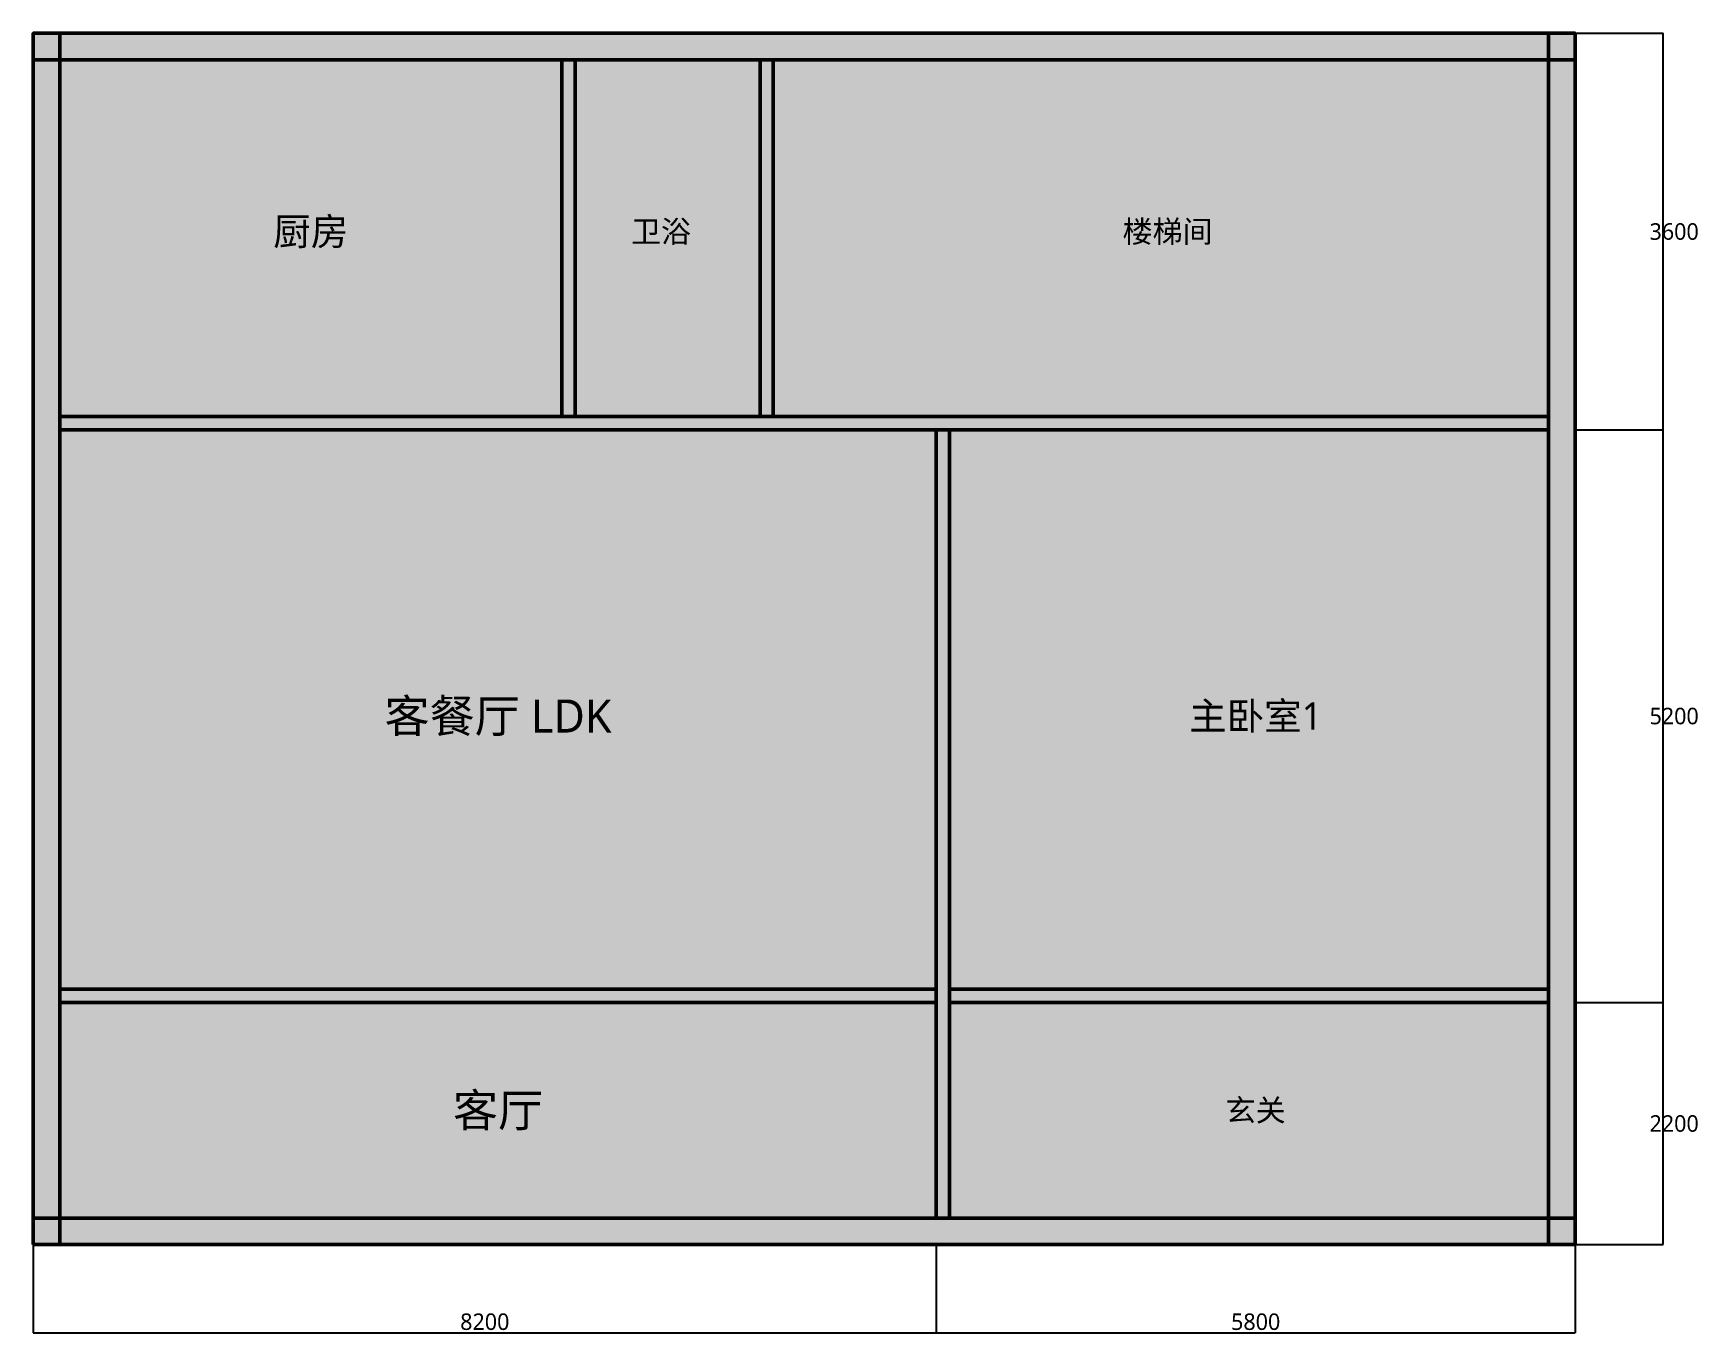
# Model space of a CAD drawing. Header units: millimetres. Extents: x 0 to 15114, y -800 to 11000.
import ezdxf
from ezdxf.enums import TextEntityAlignment as Align

# ---------------------------------------------------------------- set-up
doc = ezdxf.new("R2010")
doc.units = ezdxf.units.MM
for name, color, linetype in [('DIM', 1, 'Continuous'), ('ROOM-FILL', 150, 'Continuous'), ('TEXT', 250, 'Continuous'), ('WALL', 250, 'Continuous'), ('WALL-FILL', 250, 'Continuous')]:
    doc.layers.add(name, color=color, linetype=linetype)
doc.styles.add('CJK', font='NotoSansCJK-Regular.ttc')

msp = doc.modelspace()

# ---------------------------------------------------------------- hatches: boundary and pattern name
at = {"layer": 'ROOM-FILL'}
for points in [[(240, 7520), (4800, 7520), (4800, 10760), (240, 10760), (240, 7520)], [(4920, 7520), (6600, 7520), (6600, 10760), (4920, 10760), (4920, 7520)], [(6720, 7520), (13760, 7520), (13760, 10760), (6720, 10760), (6720, 7520)], [(240, 2320), (8200, 2320), (8200, 7400), (240, 7400), (240, 2320)], [(8320, 2320), (13760, 2320), (13760, 7400), (8320, 7400), (8320, 2320)], [(240, 240), (8200, 240), (8200, 2200), (240, 2200), (240, 240)], [(8320, 240), (13760, 240), (13760, 2200), (8320, 2200), (8320, 240)]]:
    msp.add_hatch(color=150, dxfattribs=at).paths.add_polyline_path(points)
at = {"layer": 'WALL-FILL'}
for points in [[(0, 10760), (14000, 10760), (14000, 11000), (0, 11000), (0, 10760)], [(0, 0), (240, 0), (240, 11000), (0, 11000), (0, 0)], [(13760, 0), (14000, 0), (14000, 11000), (13760, 11000), (13760, 0)], [(4800, 7520), (4920, 7520), (4920, 10760), (4800, 10760), (4800, 7520)], [(6600, 7520), (6720, 7520), (6720, 10760), (6600, 10760), (6600, 7520)], [(240, 7400), (13760, 7400), (13760, 7520), (240, 7520), (240, 7400)], [(8200, 240), (8320, 240), (8320, 7400), (8200, 7400), (8200, 240)], [(240, 2200), (8200, 2200), (8200, 2320), (240, 2320), (240, 2200)], [(8320, 2200), (13760, 2200), (13760, 2320), (8320, 2320), (8320, 2200)], [(0, 0), (14000, 0), (14000, 240), (0, 240), (0, 0)]]:
    msp.add_hatch(color=250, dxfattribs=at).paths.add_polyline_path(points)

# ---------------------------------------------------------------- linework, layer by layer
at = {"layer": 'DIM', "color": 1}
for p, q in [((14000, 11000), (14800, 11000)), ((14800, 7400), (14800, 11000)), ((14000, 7400), (14800, 7400)), ((14000, 7400), (14800, 7400)), ((14800, 2200), (14800, 7400)), ((14000, 2200), (14800, 2200)), ((14000, 2200), (14800, 2200)), ((14800, 0), (14800, 2200)), ((0, 0), (0, -800)), ((8200, 0), (8200, -800)), ((8200, 0), (8200, -800)), ((14000, 0), (14000, -800)), ((14000, 0), (14800, 0)), ((0, -800), (8200, -800)), ((8200, -800), (14000, -800))]:
    msp.add_line(p, q, dxfattribs=at)
at = {"layer": 'WALL', "color": 250, "lineweight": 50}
for points in [[(0, 10760), (14000, 10760), (14000, 11000), (0, 11000), (0, 10760)], [(0, 0), (240, 0), (240, 11000), (0, 11000), (0, 0)], [(13760, 0), (14000, 0), (14000, 11000), (13760, 11000), (13760, 0)], [(4800, 7520), (4920, 7520), (4920, 10760), (4800, 10760), (4800, 7520)], [(6600, 7520), (6720, 7520), (6720, 10760), (6600, 10760), (6600, 7520)], [(240, 7400), (13760, 7400), (13760, 7520), (240, 7520), (240, 7400)], [(8200, 240), (8320, 240), (8320, 7400), (8200, 7400), (8200, 240)], [(240, 2200), (8200, 2200), (8200, 2320), (240, 2320), (240, 2200)], [(8320, 2200), (13760, 2200), (13760, 2320), (8320, 2320), (8320, 2200)], [(0, 0), (14000, 0), (14000, 240), (0, 240), (0, 0)]]:
    msp.add_lwpolyline(points, close=True, dxfattribs=at)

# ---------------------------------------------------------------- texts
at = {"layer": 'DIM', "color": 1, "style": 'CJK'}
for s, p in [('3600', (14900, 9200)), ('5200', (14900, 4800)), ('2200', (14900, 1100)), ('8200', (4100, -700)), ('5800', (11100, -700))]:
    msp.add_text(s, height=150, dxfattribs=at).set_placement(p, align=Align.MIDDLE_CENTER)
at = {"layer": 'TEXT', "color": 250, "style": 'CJK'}
for s, height, p in [('厨房', 250, (2520, 9200)), ('卫浴', 200, (5700, 9200)), ('楼梯间', 200, (10300, 9200)), ('客餐厅 LDK', 300, (4220, 4800)), ('主卧室1', 250, (11100, 4800)), ('客厅', 300, (4220, 1220)), ('玄关', 200, (11100, 1220))]:
    msp.add_text(s, height=height, dxfattribs=at).set_placement(p, align=Align.MIDDLE_CENTER)

doc.saveas('drawing.dxf')
